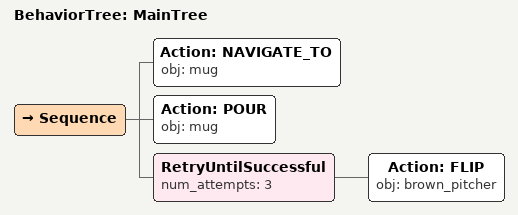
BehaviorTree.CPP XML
<root main_tree_to_execute="MainTree">
  <BehaviorTree ID="MainTree">
    <Sequence>
      <!-- Navigate to mug -->
      <Action ID="NAVIGATE_TO" obj="mug" />
      <!-- Pour into mug -->
      <Action ID="POUR" obj="mug" />
      <!-- Retry FLIP brown_pitcher up to 3 attempts -->
      <RetryUntilSuccessful num_attempts="3">
        <!-- Return brown_pitcher upright (flip) -->
        <Action ID="FLIP" obj="brown_pitcher" />
      </RetryUntilSuccessful>
    </Sequence>
  </BehaviorTree>
</root>
